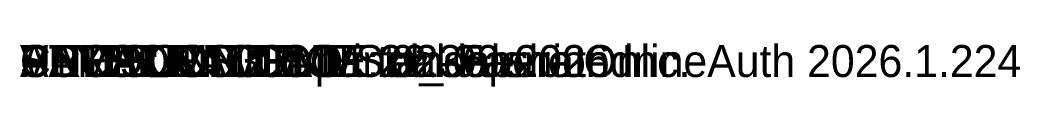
# Model space of a CAD drawing. Extents: x -807 to 1149, y 0 to 1843.
# Drawn here: x 0 to 7.81, y -0.08 to 0.26 of the extents above; entities that cross this region are included whole.
import ezdxf

# ---------------------------------------------------------------- set-up
doc = ezdxf.new("R2010")
doc.units = 0

msp = doc.modelspace()

# ---------------------------------------------------------------- texts
at = {"layer": '1'}
for s in ['AUTHOR: CLO Virtual Fashion Inc.', 'VERSION: 3', 'STYLE NAME: panel_seperated', 'SAMPLE SIZE: M', 'CREATION DATE: 02-09-2026', 'CREATION TIME: 22:36', 'UNITS: METRIC', 'PRODUCT: CLO Standalone OnlineAuth 2026.1.224']:
    msp.add_text(s, height=0.25, dxfattribs=at).set_placement((0, 0))

doc.saveas('drawing.dxf')
